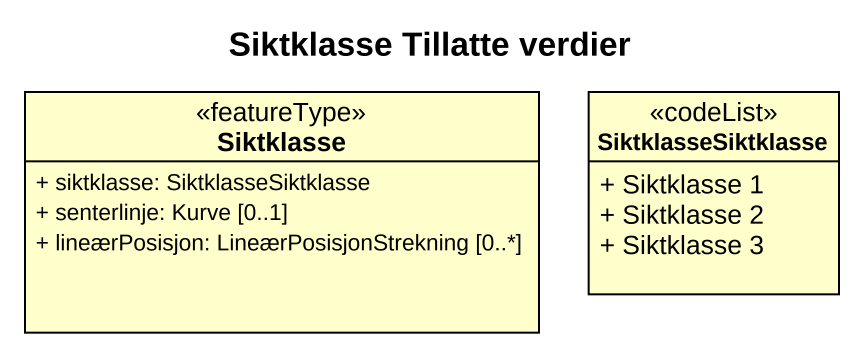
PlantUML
@startuml
title Siktklasse Tillatte verdier
hide circle
hide empty members
skinparam classAttributeIconSize 0
class Siktklasse <<featureType>> {
  + siktklasse: SiktklasseSiktklasse
  + senterlinje: Kurve [0..1]
  + lineærPosisjon: LineærPosisjonStrekning [0..*]
}
class SiktklasseSiktklasse <<codeList>> {
  + Siktklasse 1
  + Siktklasse 2
  + Siktklasse 3
}
@enduml
